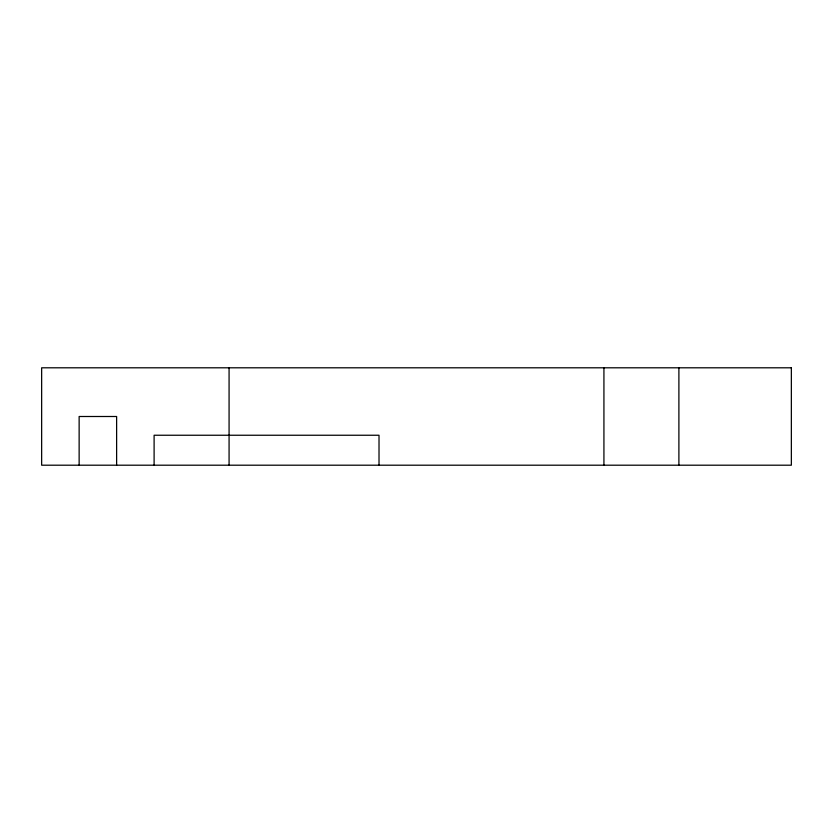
<?xml version="1.0" encoding="UTF-8"?>
<svg xmlns="http://www.w3.org/2000/svg" width="833" height="833" viewBox="0 0 833 833"><rect width="100%" height="100%" fill="white"/><g stroke="black" fill="none" stroke-linecap="round" stroke-linejoin="round"><path stroke-width="1.25" d="M678.895 367.801L678.895 465.199M603.925 367.801L603.925 465.199M379.015 465.199L379.015 435.243L154.105 435.243L154.105 465.199M229.075 367.801L229.075 465.199M116.62 465.199L116.62 416.5L79.135 416.5L79.135 465.199M791.35 367.801L41.65 367.801L41.65 465.199L791.35 465.199L791.35 367.801"/></g></svg>
